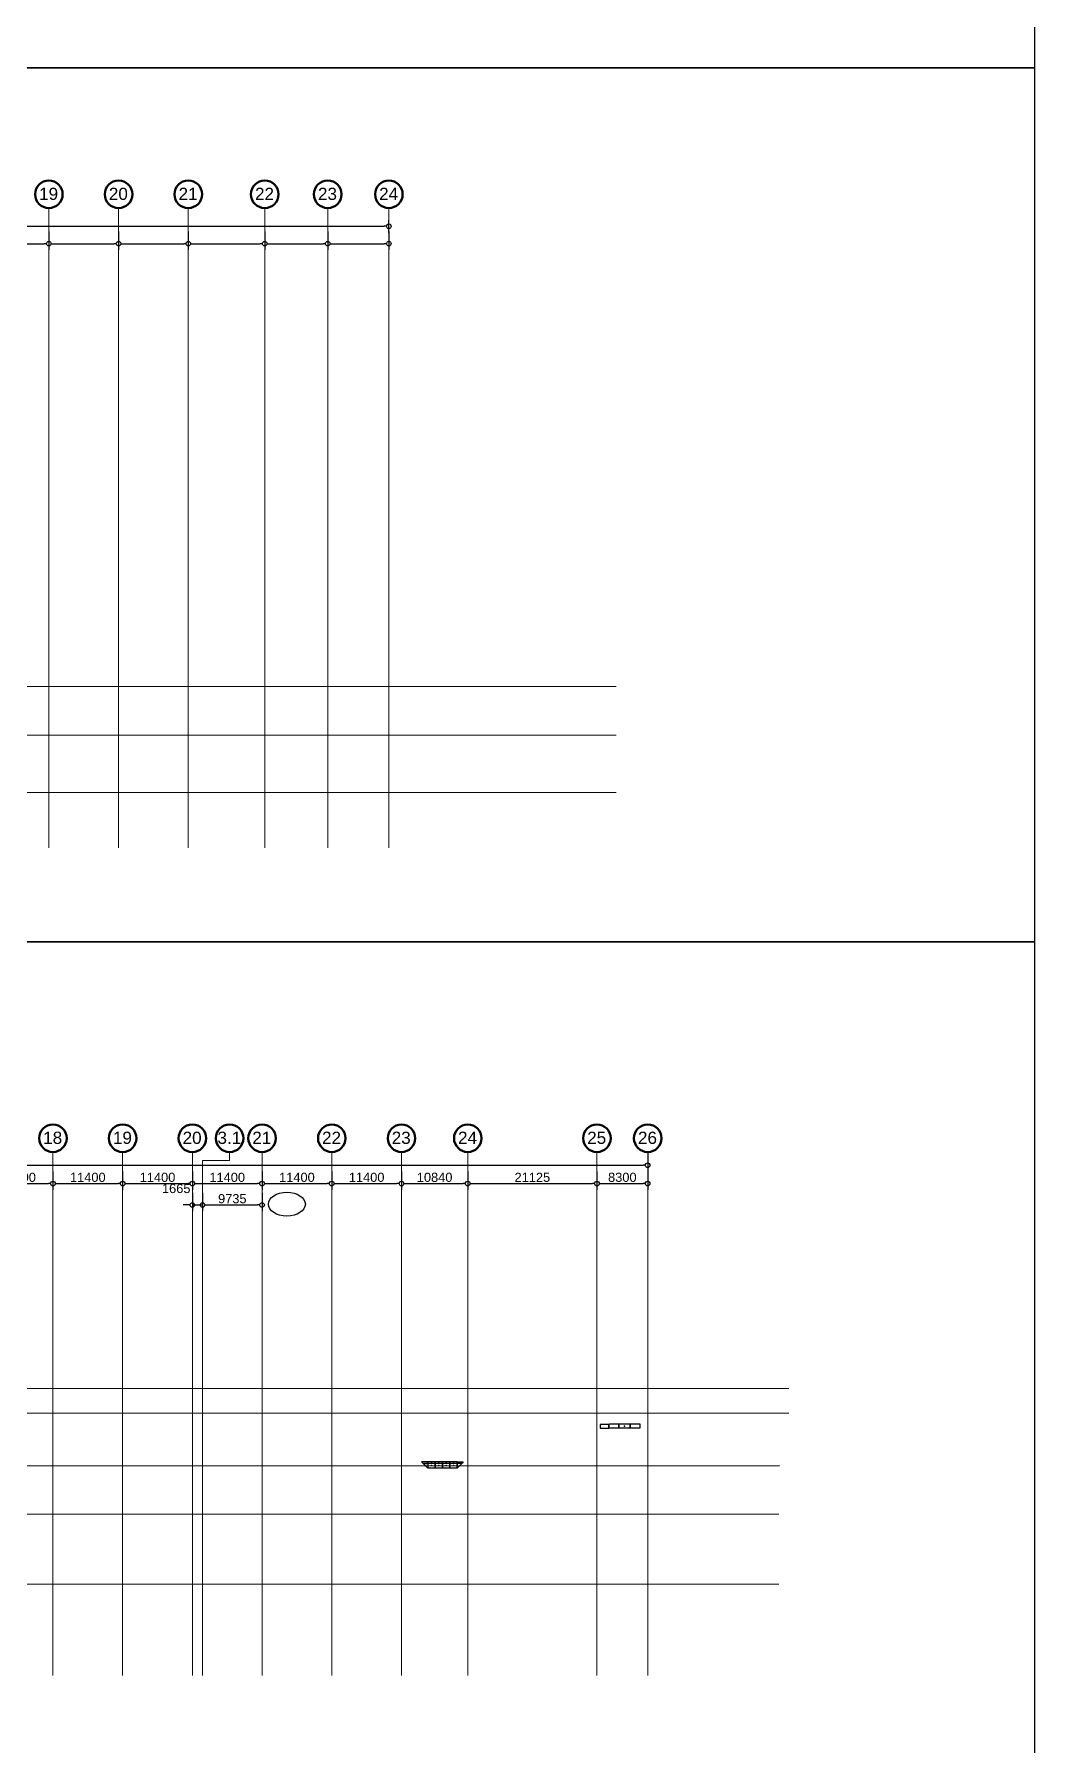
# Model space of a CAD drawing. Header units: millimetres. Extents: x -70132 to 394080, y -1879526 to 121974.
# Drawn here: x 192744 to 356364, y -867340 to -587329 of the extents above; entities that cross this region are included whole.
import ezdxf

# ---------------------------------------------------------------- set-up
doc = ezdxf.new("R2010")
doc.units = ezdxf.units.MM
doc.linetypes.add('DPA_Grid _ Level 100', pattern=[10, 5.5, -1.6, 1.3, -1.6])
doc.layers.add('009 - AHP_06_PANEL_MAIN_COLOR_1', color=3, linetype='Continuous')
doc.layers.add('009 - AHP_06_PANEL_SYMBOL_', color=251, linetype='Continuous')
for name, color, linetype, lineweight in [('A-ANNO-DIMS', 1, 'Continuous', 9), ('A-ANNO-NOTE', 3, 'Continuous', 25), ('S-GRID', 251, 'Continuous', 9), ('S-GRID-IDEN', 3, 'Continuous', 50)]:
    doc.layers.add(name, color=color, linetype=linetype, lineweight=lineweight)
doc.styles.add('Arial', font='arial.ttf', dxfattribs={"height": 1500})
doc.styles.add('Arial_1', font='arial.ttf', dxfattribs={"height": 2000})
doc.styles.add('Arial_2', font='arial.ttf', dxfattribs={"height": 3})
doc.dimstyles.new('DPA-DIM-3_0_C-C', dxfattribs={"dimscale": 304.8, "dimtxt": 1530.3891, "dimasz": 2.46063, "dimexe": 3.28084, "dimexo": 0.0625, "dimgap": 0.82021, "dimtad": 1, "dimdec": 0, "dimzin": 0, "dimdsep": 46, "dimtxsty": 'Arial_2', "dimblk1": 'DOTBLANK', "dimblk2": 'DOTBLANK', "dimsah": 1, "dimcen": 0.09, "dimdle": 3.28084, "dimadec": 8, "dimazin": 0, "dimtfac": 1, "dimtdec": 4, "dimtix": 1, "dimtmove": 0, "dimatfit": 3, "dimfxl": 6.56168, "dimfxlon": 1, "dimtvp": 1, "dimtolj": 1, "dimtzin": 0, "dimarcsym": 2})
doc.dimstyles.new('DPA-DIM-3_0_C-C_1', dxfattribs={"dimscale": 304.8, "dimtxt": 1530.3891, "dimasz": 2.46063, "dimexe": 3.28084, "dimexo": 0.0625, "dimgap": 0.82021, "dimtad": 1, "dimdec": 0, "dimzin": 0, "dimdsep": 46, "dimtxsty": 'Arial_2', "dimblk1": 'DOTBLANK', "dimblk2": 'DOTBLANK', "dimsah": 1, "dimcen": 0.09, "dimdle": 3.28084, "dimadec": 8, "dimazin": 0, "dimtfac": 1, "dimtdec": 4, "dimtix": 1, "dimtmove": 1, "dimatfit": 3, "dimfxl": 6.56168, "dimfxlon": 1, "dimtvp": 1, "dimtolj": 1, "dimtzin": 0, "dimarcsym": 2})

# ---------------------------------------------------------------- blocks, each defined once
blk = doc.blocks.new('Grid - 100 Scale-586761-LOWER PLATFORM LEVEL - REFLECTED CEILING')
at = {"layer": 'S-GRID-IDEN'}
blk.add_circle((0, 0), 4.5, dxfattribs=at)
blk = doc.blocks.new('_DotBlank')
at = {"color": 0, "linetype": 'ByBlock', "lineweight": -2}
blk.add_line((-0.5, 0), (-1, 0), dxfattribs=at)
blk.add_circle((0, 0), 0.5, dxfattribs=at)
blk = doc.blocks.new('*D1015')
at = {"layer": 'A-ANNO-DIMS', "color": 0, "lineweight": -2, "transparency": 16777216}
for p, q in [((125400, 82375), (125400, 79394)), ((136800, 82375), (136800, 79394)), ((126150, 80394), (136050, 80394))]:
    blk.add_line(p, q, dxfattribs=at)
at = {"layer": 'Defpoints', "color": 0, "transparency": 16777216}
for p in [(125400, 82394), (136800, 82394), (136800, 80394)]:
    blk.add_point(p, dxfattribs=at)
at = {"layer": 'A-ANNO-DIMS', "color": 0, "lineweight": -2, "transparency": 16777216, "xscale": 750, "yscale": 750, "zscale": 750, "rotation": 180}
blk.add_blockref('_DotBlank', (125400, 80394), dxfattribs=at)
at = {"layer": 'A-ANNO-DIMS', "color": 0, "lineweight": -2, "transparency": 16777216, "xscale": 750, "yscale": 750, "zscale": 750}
blk.add_blockref('_DotBlank', (136800, 80394), dxfattribs=at)
at = {"layer": 'A-ANNO-DIMS', "color": 0, "transparency": 16777216, "insert": (131100, 80646), "char_height": 3, "width": 6922.07, "attachment_point": 5, "style": 'Arial_2'}
blk.add_mtext('\\A1;11400', dxfattribs=at)
blk = doc.blocks.new('*D1016')
at = {"layer": 'A-ANNO-DIMS', "color": 0, "lineweight": -2, "transparency": 16777216}
for p, q in [((136800, 82375), (136800, 79394)), ((148200, 82375), (148200, 79394)), ((137550, 80394), (147450, 80394))]:
    blk.add_line(p, q, dxfattribs=at)
at = {"layer": 'Defpoints', "color": 0, "transparency": 16777216}
for p in [(136800, 82394), (148200, 82394), (148200, 80394)]:
    blk.add_point(p, dxfattribs=at)
at = {"layer": 'A-ANNO-DIMS', "color": 0, "lineweight": -2, "transparency": 16777216, "xscale": 750, "yscale": 750, "zscale": 750, "rotation": 180}
blk.add_blockref('_DotBlank', (136800, 80394), dxfattribs=at)
at = {"layer": 'A-ANNO-DIMS', "color": 0, "lineweight": -2, "transparency": 16777216, "xscale": 750, "yscale": 750, "zscale": 750}
blk.add_blockref('_DotBlank', (148200, 80394), dxfattribs=at)
at = {"layer": 'A-ANNO-DIMS', "color": 0, "transparency": 16777216, "insert": (142500, 80646), "char_height": 3, "width": 6922.07, "attachment_point": 5, "style": 'Arial_2'}
blk.add_mtext('\\A1;11400', dxfattribs=at)
blk = doc.blocks.new('*D1017')
at = {"layer": 'A-ANNO-DIMS', "color": 0, "lineweight": -2, "transparency": 16777216}
for p, q in [((148200, 82375), (148200, 79394)), ((159600, 82375), (159600, 79394)), ((148950, 80394), (158850, 80394))]:
    blk.add_line(p, q, dxfattribs=at)
at = {"layer": 'Defpoints', "color": 0, "transparency": 16777216}
for p in [(148200, 82394), (159600, 82394), (159600, 80394)]:
    blk.add_point(p, dxfattribs=at)
at = {"layer": 'A-ANNO-DIMS', "color": 0, "lineweight": -2, "transparency": 16777216, "xscale": 750, "yscale": 750, "zscale": 750, "rotation": 180}
blk.add_blockref('_DotBlank', (148200, 80394), dxfattribs=at)
at = {"layer": 'A-ANNO-DIMS', "color": 0, "lineweight": -2, "transparency": 16777216, "xscale": 750, "yscale": 750, "zscale": 750}
blk.add_blockref('_DotBlank', (159600, 80394), dxfattribs=at)
at = {"layer": 'A-ANNO-DIMS', "color": 0, "transparency": 16777216, "insert": (153900, 80646), "char_height": 3, "width": 6922.07, "attachment_point": 5, "style": 'Arial_2'}
blk.add_mtext('\\A1;11400', dxfattribs=at)
blk = doc.blocks.new('*D1018')
at = {"layer": 'A-ANNO-DIMS', "color": 0, "lineweight": -2, "transparency": 16777216}
for p, q in [((159600, 82375), (159600, 79394)), ((172100, 82375), (172100, 79394)), ((160350, 80394), (171350, 80394))]:
    blk.add_line(p, q, dxfattribs=at)
at = {"layer": 'Defpoints', "color": 0, "transparency": 16777216}
for p in [(159600, 82394), (172100, 82394), (172100, 80394)]:
    blk.add_point(p, dxfattribs=at)
at = {"layer": 'A-ANNO-DIMS', "color": 0, "lineweight": -2, "transparency": 16777216, "xscale": 750, "yscale": 750, "zscale": 750, "rotation": 180}
blk.add_blockref('_DotBlank', (159600, 80394), dxfattribs=at)
at = {"layer": 'A-ANNO-DIMS', "color": 0, "lineweight": -2, "transparency": 16777216, "xscale": 750, "yscale": 750, "zscale": 750}
blk.add_blockref('_DotBlank', (172100, 80394), dxfattribs=at)
at = {"layer": 'A-ANNO-DIMS', "color": 0, "transparency": 16777216, "insert": (165850, 80646), "char_height": 3, "width": 6922.07, "attachment_point": 5, "style": 'Arial_2'}
blk.add_mtext('\\A1;12500', dxfattribs=at)
blk = doc.blocks.new('*D1019')
at = {"layer": 'A-ANNO-DIMS', "color": 0, "lineweight": -2, "transparency": 16777216}
for p, q in [((172100, 82375), (172100, 79394)), ((182400, 82375), (182400, 79394)), ((172850, 80394), (181650, 80394))]:
    blk.add_line(p, q, dxfattribs=at)
at = {"layer": 'Defpoints', "color": 0, "transparency": 16777216}
for p in [(172100, 82394), (182400, 82394), (182400, 80394)]:
    blk.add_point(p, dxfattribs=at)
at = {"layer": 'A-ANNO-DIMS', "color": 0, "lineweight": -2, "transparency": 16777216, "xscale": 750, "yscale": 750, "zscale": 750, "rotation": 180}
blk.add_blockref('_DotBlank', (172100, 80394), dxfattribs=at)
at = {"layer": 'A-ANNO-DIMS', "color": 0, "lineweight": -2, "transparency": 16777216, "xscale": 750, "yscale": 750, "zscale": 750}
blk.add_blockref('_DotBlank', (182400, 80394), dxfattribs=at)
at = {"layer": 'A-ANNO-DIMS', "color": 0, "transparency": 16777216, "insert": (177250, 80646), "char_height": 3, "width": 6922.07, "attachment_point": 5, "style": 'Arial_2'}
blk.add_mtext('\\A1;10300', dxfattribs=at)
blk = doc.blocks.new('*D1020')
at = {"layer": 'A-ANNO-DIMS', "color": 0, "lineweight": -2, "transparency": 16777216}
for p, q in [((182400, 82375), (182400, 79394)), ((192400, 82375), (192400, 79394)), ((183150, 80394), (191650, 80394))]:
    blk.add_line(p, q, dxfattribs=at)
at = {"layer": 'Defpoints', "color": 0, "transparency": 16777216}
for p in [(182400, 82394), (192400, 82394), (192400, 80394)]:
    blk.add_point(p, dxfattribs=at)
at = {"layer": 'A-ANNO-DIMS', "color": 0, "lineweight": -2, "transparency": 16777216, "xscale": 750, "yscale": 750, "zscale": 750, "rotation": 180}
blk.add_blockref('_DotBlank', (182400, 80394), dxfattribs=at)
at = {"layer": 'A-ANNO-DIMS', "color": 0, "lineweight": -2, "transparency": 16777216, "xscale": 750, "yscale": 750, "zscale": 750}
blk.add_blockref('_DotBlank', (192400, 80394), dxfattribs=at)
at = {"layer": 'A-ANNO-DIMS', "color": 0, "transparency": 16777216, "insert": (187400, 80646), "char_height": 3, "width": 6922.07, "attachment_point": 5, "style": 'Arial_2'}
blk.add_mtext('\\A1;10000', dxfattribs=at)
blk = doc.blocks.new('*D1021')
at = {"layer": 'A-ANNO-DIMS', "color": 0, "lineweight": -2, "transparency": 16777216}
for p, q in [((-62860, 82208), (-62860, 84246)), ((192400, 82208), (192400, 84246)), ((-62110, 83246), (191650, 83246))]:
    blk.add_line(p, q, dxfattribs=at)
at = {"layer": 'Defpoints', "color": 0, "transparency": 16777216}
for p in [(-62860, 82189), (192400, 83246), (192400, 82189)]:
    blk.add_point(p, dxfattribs=at)
at = {"layer": 'A-ANNO-DIMS', "color": 0, "lineweight": -2, "transparency": 16777216, "xscale": 750, "yscale": 750, "zscale": 750, "rotation": 180}
blk.add_blockref('_DotBlank', (-62860, 83246), dxfattribs=at)
at = {"layer": 'A-ANNO-DIMS', "color": 0, "lineweight": -2, "transparency": 16777216, "xscale": 750, "yscale": 750, "zscale": 750}
blk.add_blockref('_DotBlank', (192400, 83246), dxfattribs=at)
at = {"layer": 'A-ANNO-DIMS', "color": 0, "transparency": 16777216, "insert": (64770, 83498), "char_height": 3, "width": 8306.48, "attachment_point": 5, "style": 'Arial_2'}
blk.add_mtext('\\A1;255260', dxfattribs=at)
blk = doc.blocks.new('Grid - 100 Scale-2291345-4130-01 MULTI-PURPOSE LEVEL - REFLECTED CEILING PLAN')
at = {"layer": 'S-GRID-IDEN'}
blk.add_circle((0, 0), 4.5, dxfattribs=at)
blk = doc.blocks.new('*D1025')
at = {"layer": 'A-ANNO-DIMS', "color": 0, "lineweight": -2, "transparency": 16777216}
for p, q in [((-78035, 51159), (-78035, 48178)), ((211265, 51159), (211265, 48178)), ((-77285, 49178), (210515, 49178))]:
    blk.add_line(p, q, dxfattribs=at)
at = {"layer": 'Defpoints', "color": 0, "transparency": 16777216}
for p in [(-78035, 51178), (211265, 51178), (211265, 49178)]:
    blk.add_point(p, dxfattribs=at)
at = {"layer": 'A-ANNO-DIMS', "color": 0, "lineweight": -2, "transparency": 16777216, "xscale": 750, "yscale": 750, "zscale": 750, "rotation": 180}
blk.add_blockref('_DotBlank', (-78035, 49178), dxfattribs=at)
at = {"layer": 'A-ANNO-DIMS', "color": 0, "lineweight": -2, "transparency": 16777216, "xscale": 750, "yscale": 750, "zscale": 750}
blk.add_blockref('_DotBlank', (211265, 49178), dxfattribs=at)
at = {"layer": 'A-ANNO-DIMS', "color": 0, "transparency": 16777216, "insert": (66615, 50194), "char_height": 1500, "width": 8306.48, "attachment_point": 5, "style": 'Arial_1'}
blk.add_mtext('\\A1;289300', dxfattribs=at)
blk = doc.blocks.new('*D1042')
at = {"layer": 'A-ANNO-DIMS', "color": 0, "lineweight": -2, "transparency": 16777216}
for p, q in [((102600, 48159), (102600, 45178)), ((114000, 48159), (114000, 45178)), ((103350, 46178), (113250, 46178))]:
    blk.add_line(p, q, dxfattribs=at)
at = {"layer": 'Defpoints', "color": 0, "transparency": 16777216}
for p in [(102600, 48178), (114000, 48178), (114000, 46178)]:
    blk.add_point(p, dxfattribs=at)
at = {"layer": 'A-ANNO-DIMS', "color": 0, "lineweight": -2, "transparency": 16777216, "xscale": 750, "yscale": 750, "zscale": 750, "rotation": 180}
blk.add_blockref('_DotBlank', (102600, 46178), dxfattribs=at)
at = {"layer": 'A-ANNO-DIMS', "color": 0, "lineweight": -2, "transparency": 16777216, "xscale": 750, "yscale": 750, "zscale": 750}
blk.add_blockref('_DotBlank', (114000, 46178), dxfattribs=at)
at = {"layer": 'A-ANNO-DIMS', "color": 0, "transparency": 16777216, "insert": (108300, 47194), "char_height": 1500, "width": 6922.07, "attachment_point": 5, "style": 'Arial_1'}
blk.add_mtext('\\A1;11400', dxfattribs=at)
blk = doc.blocks.new('*D1043')
at = {"layer": 'A-ANNO-DIMS', "color": 0, "lineweight": -2, "transparency": 16777216}
for p, q in [((114000, 48159), (114000, 45178)), ((125400, 48159), (125400, 45178)), ((114750, 46178), (124650, 46178))]:
    blk.add_line(p, q, dxfattribs=at)
at = {"layer": 'Defpoints', "color": 0, "transparency": 16777216}
for p in [(114000, 48178), (125400, 48178), (125400, 46178)]:
    blk.add_point(p, dxfattribs=at)
at = {"layer": 'A-ANNO-DIMS', "color": 0, "lineweight": -2, "transparency": 16777216, "xscale": 750, "yscale": 750, "zscale": 750, "rotation": 180}
blk.add_blockref('_DotBlank', (114000, 46178), dxfattribs=at)
at = {"layer": 'A-ANNO-DIMS', "color": 0, "lineweight": -2, "transparency": 16777216, "xscale": 750, "yscale": 750, "zscale": 750}
blk.add_blockref('_DotBlank', (125400, 46178), dxfattribs=at)
at = {"layer": 'A-ANNO-DIMS', "color": 0, "transparency": 16777216, "insert": (119700, 47194), "char_height": 1500, "width": 6922.07, "attachment_point": 5, "style": 'Arial_1'}
blk.add_mtext('\\A1;11400', dxfattribs=at)
blk = doc.blocks.new('*D1044')
at = {"layer": 'A-ANNO-DIMS', "color": 0, "lineweight": -2, "transparency": 16777216}
for p, q in [((125400, 48159), (125400, 45178)), ((136800, 48159), (136800, 45178)), ((126150, 46178), (136050, 46178))]:
    blk.add_line(p, q, dxfattribs=at)
at = {"layer": 'Defpoints', "color": 0, "transparency": 16777216}
for p in [(125400, 48178), (136800, 48178), (136800, 46178)]:
    blk.add_point(p, dxfattribs=at)
at = {"layer": 'A-ANNO-DIMS', "color": 0, "lineweight": -2, "transparency": 16777216, "xscale": 750, "yscale": 750, "zscale": 750, "rotation": 180}
blk.add_blockref('_DotBlank', (125400, 46178), dxfattribs=at)
at = {"layer": 'A-ANNO-DIMS', "color": 0, "lineweight": -2, "transparency": 16777216, "xscale": 750, "yscale": 750, "zscale": 750}
blk.add_blockref('_DotBlank', (136800, 46178), dxfattribs=at)
at = {"layer": 'A-ANNO-DIMS', "color": 0, "transparency": 16777216, "insert": (131100, 47194), "char_height": 1500, "width": 6922.07, "attachment_point": 5, "style": 'Arial_1'}
blk.add_mtext('\\A1;11400', dxfattribs=at)
blk = doc.blocks.new('*D1045')
at = {"layer": 'A-ANNO-DIMS', "color": 0, "lineweight": -2, "transparency": 16777216}
for p, q in [((136800, 48159), (136800, 45178)), ((148200, 48159), (148200, 45178)), ((137550, 46178), (147450, 46178))]:
    blk.add_line(p, q, dxfattribs=at)
at = {"layer": 'Defpoints', "color": 0, "transparency": 16777216}
for p in [(136800, 48178), (148200, 48178), (148200, 46178)]:
    blk.add_point(p, dxfattribs=at)
at = {"layer": 'A-ANNO-DIMS', "color": 0, "lineweight": -2, "transparency": 16777216, "xscale": 750, "yscale": 750, "zscale": 750, "rotation": 180}
blk.add_blockref('_DotBlank', (136800, 46178), dxfattribs=at)
at = {"layer": 'A-ANNO-DIMS', "color": 0, "lineweight": -2, "transparency": 16777216, "xscale": 750, "yscale": 750, "zscale": 750}
blk.add_blockref('_DotBlank', (148200, 46178), dxfattribs=at)
at = {"layer": 'A-ANNO-DIMS', "color": 0, "transparency": 16777216, "insert": (142500, 47194), "char_height": 1500, "width": 6922.07, "attachment_point": 5, "style": 'Arial_1'}
blk.add_mtext('\\A1;11400', dxfattribs=at)
blk = doc.blocks.new('*D1046')
at = {"layer": 'A-ANNO-DIMS', "color": 0, "lineweight": -2, "transparency": 16777216}
for p, q in [((148200, 48159), (148200, 45178)), ((159600, 48159), (159600, 45178)), ((148950, 46178), (158850, 46178))]:
    blk.add_line(p, q, dxfattribs=at)
at = {"layer": 'Defpoints', "color": 0, "transparency": 16777216}
for p in [(148200, 48178), (159600, 48178), (159600, 46178)]:
    blk.add_point(p, dxfattribs=at)
at = {"layer": 'A-ANNO-DIMS', "color": 0, "lineweight": -2, "transparency": 16777216, "xscale": 750, "yscale": 750, "zscale": 750, "rotation": 180}
blk.add_blockref('_DotBlank', (148200, 46178), dxfattribs=at)
at = {"layer": 'A-ANNO-DIMS', "color": 0, "lineweight": -2, "transparency": 16777216, "xscale": 750, "yscale": 750, "zscale": 750}
blk.add_blockref('_DotBlank', (159600, 46178), dxfattribs=at)
at = {"layer": 'A-ANNO-DIMS', "color": 0, "transparency": 16777216, "insert": (153900, 47194), "char_height": 1500, "width": 6922.07, "attachment_point": 5, "style": 'Arial_1'}
blk.add_mtext('\\A1;11400', dxfattribs=at)
blk = doc.blocks.new('*D1047')
at = {"layer": 'A-ANNO-DIMS', "color": 0, "lineweight": -2, "transparency": 16777216}
for p, q in [((159600, 48159), (159600, 45178)), ((171000, 48159), (171000, 45178)), ((160350, 46178), (170250, 46178))]:
    blk.add_line(p, q, dxfattribs=at)
at = {"layer": 'Defpoints', "color": 0, "transparency": 16777216}
for p in [(159600, 48178), (171000, 48178), (171000, 46178)]:
    blk.add_point(p, dxfattribs=at)
at = {"layer": 'A-ANNO-DIMS', "color": 0, "lineweight": -2, "transparency": 16777216, "xscale": 750, "yscale": 750, "zscale": 750, "rotation": 180}
blk.add_blockref('_DotBlank', (159600, 46178), dxfattribs=at)
at = {"layer": 'A-ANNO-DIMS', "color": 0, "lineweight": -2, "transparency": 16777216, "xscale": 750, "yscale": 750, "zscale": 750}
blk.add_blockref('_DotBlank', (171000, 46178), dxfattribs=at)
at = {"layer": 'A-ANNO-DIMS', "color": 0, "transparency": 16777216, "insert": (165300, 47194), "char_height": 1500, "width": 6922.07, "attachment_point": 5, "style": 'Arial_1'}
blk.add_mtext('\\A1;11400', dxfattribs=at)
blk = doc.blocks.new('*D1048')
at = {"layer": 'A-ANNO-DIMS', "color": 0, "lineweight": -2, "transparency": 16777216}
for p, q in [((171000, 48159), (171000, 45178)), ((181840, 48159), (181840, 45178)), ((171750, 46178), (181090, 46178))]:
    blk.add_line(p, q, dxfattribs=at)
at = {"layer": 'Defpoints', "color": 0, "transparency": 16777216}
for p in [(171000, 48178), (181840, 48178), (181840, 46178)]:
    blk.add_point(p, dxfattribs=at)
at = {"layer": 'A-ANNO-DIMS', "color": 0, "lineweight": -2, "transparency": 16777216, "xscale": 750, "yscale": 750, "zscale": 750, "rotation": 180}
blk.add_blockref('_DotBlank', (171000, 46178), dxfattribs=at)
at = {"layer": 'A-ANNO-DIMS', "color": 0, "lineweight": -2, "transparency": 16777216, "xscale": 750, "yscale": 750, "zscale": 750}
blk.add_blockref('_DotBlank', (181840, 46178), dxfattribs=at)
at = {"layer": 'A-ANNO-DIMS', "color": 0, "transparency": 16777216, "insert": (176420, 47194), "char_height": 1500, "width": 6922.07, "attachment_point": 5, "style": 'Arial_1'}
blk.add_mtext('\\A1;10840', dxfattribs=at)
blk = doc.blocks.new('*D1049')
at = {"layer": 'A-ANNO-DIMS', "color": 0, "lineweight": -2, "transparency": 16777216}
for p, q in [((181840, 48159), (181840, 45178)), ((202965, 48159), (202965, 45178)), ((182590, 46178), (202215, 46178))]:
    blk.add_line(p, q, dxfattribs=at)
at = {"layer": 'Defpoints', "color": 0, "transparency": 16777216}
for p in [(181840, 48178), (202965, 48178), (202965, 46178)]:
    blk.add_point(p, dxfattribs=at)
at = {"layer": 'A-ANNO-DIMS', "color": 0, "lineweight": -2, "transparency": 16777216, "xscale": 750, "yscale": 750, "zscale": 750, "rotation": 180}
blk.add_blockref('_DotBlank', (181840, 46178), dxfattribs=at)
at = {"layer": 'A-ANNO-DIMS', "color": 0, "lineweight": -2, "transparency": 16777216, "xscale": 750, "yscale": 750, "zscale": 750}
blk.add_blockref('_DotBlank', (202965, 46178), dxfattribs=at)
at = {"layer": 'A-ANNO-DIMS', "color": 0, "transparency": 16777216, "insert": (192403, 47194), "char_height": 1500, "width": 6922.07, "attachment_point": 5, "style": 'Arial_1'}
blk.add_mtext('\\A1;21125', dxfattribs=at)
blk = doc.blocks.new('*D1050')
at = {"layer": 'A-ANNO-DIMS', "color": 0, "lineweight": -2, "transparency": 16777216}
for p, q in [((202965, 48159), (202965, 45178)), ((211265, 48159), (211265, 45178)), ((203715, 46178), (210515, 46178))]:
    blk.add_line(p, q, dxfattribs=at)
at = {"layer": 'Defpoints', "color": 0, "transparency": 16777216}
for p in [(202965, 48178), (211265, 48178), (211265, 46178)]:
    blk.add_point(p, dxfattribs=at)
at = {"layer": 'A-ANNO-DIMS', "color": 0, "lineweight": -2, "transparency": 16777216, "xscale": 750, "yscale": 750, "zscale": 750, "rotation": 180}
blk.add_blockref('_DotBlank', (202965, 46178), dxfattribs=at)
at = {"layer": 'A-ANNO-DIMS', "color": 0, "lineweight": -2, "transparency": 16777216, "xscale": 750, "yscale": 750, "zscale": 750}
blk.add_blockref('_DotBlank', (211265, 46178), dxfattribs=at)
at = {"layer": 'A-ANNO-DIMS', "color": 0, "transparency": 16777216, "insert": (207115, 47194), "char_height": 1500, "width": 5537.65, "attachment_point": 5, "style": 'Arial_1'}
blk.add_mtext('\\A1;8300', dxfattribs=at)
blk = doc.blocks.new('*D1060')
at = {"layer": 'A-ANNO-DIMS', "color": 0, "lineweight": -2, "transparency": 16777216}
for p, q in [((136050, 42678), (135300, 42678)), ((136800, 44659), (136800, 41678)), ((136800, 42678), (138465, 42678)), ((138465, 44659), (138465, 41678)), ((139215, 42678), (139965, 42678))]:
    blk.add_line(p, q, dxfattribs=at)
at = {"layer": 'Defpoints', "color": 0, "transparency": 16777216}
for p in [(136800, 44678), (138465, 44678), (138465, 42678)]:
    blk.add_point(p, dxfattribs=at)
at = {"layer": 'A-ANNO-DIMS', "color": 0, "lineweight": -2, "transparency": 16777216, "xscale": 750, "yscale": 750, "zscale": 750}
blk.add_blockref('_DotBlank', (136800, 42678), dxfattribs=at)
at = {"layer": 'A-ANNO-DIMS', "color": 0, "lineweight": -2, "transparency": 16777216, "xscale": 750, "yscale": 750, "zscale": 750, "rotation": 180}
blk.add_blockref('_DotBlank', (138465, 42678), dxfattribs=at)
at = {"layer": 'A-ANNO-DIMS', "color": 0, "transparency": 16777216, "insert": (131830, 46125), "char_height": 1500, "width": 5537.65, "attachment_point": 1, "line_spacing_factor": 0.941778, "style": 'Arial_1'}
blk.add_mtext('\\A1;1665', dxfattribs=at)
blk = doc.blocks.new('*D1061')
at = {"layer": 'A-ANNO-DIMS', "color": 0, "lineweight": -2, "transparency": 16777216}
for p, q in [((138465, 44659), (138465, 41678)), ((139215, 42678), (147450, 42678)), ((148200, 44659), (148200, 41678))]:
    blk.add_line(p, q, dxfattribs=at)
at = {"layer": 'Defpoints', "color": 0, "transparency": 16777216}
for p in [(138465, 44678), (148200, 44678), (148200, 42678)]:
    blk.add_point(p, dxfattribs=at)
at = {"layer": 'A-ANNO-DIMS', "color": 0, "lineweight": -2, "transparency": 16777216, "xscale": 750, "yscale": 750, "zscale": 750, "rotation": 180}
blk.add_blockref('_DotBlank', (138465, 42678), dxfattribs=at)
at = {"layer": 'A-ANNO-DIMS', "color": 0, "lineweight": -2, "transparency": 16777216, "xscale": 750, "yscale": 750, "zscale": 750}
blk.add_blockref('_DotBlank', (148200, 42678), dxfattribs=at)
at = {"layer": 'A-ANNO-DIMS', "color": 0, "transparency": 16777216, "insert": (143333, 43694), "char_height": 1500, "width": 5537.65, "attachment_point": 5, "style": 'Arial_1'}
blk.add_mtext('\\A1;9735', dxfattribs=at)
blk = doc.blocks.new('Ceiling Tags - Ceiling Tags-9510765-4130-01 MULTI-PURPOSE LEVEL - REFLECTED CEILING PLAN')
at = {"layer": 'A-ANNO-NOTE'}
blk.add_ellipse((0, 0), major_axis=(6.05, 0), ratio=0.646436, dxfattribs=at)
blk = doc.blocks.new('*U1071')
at = {"layer": '009 - AHP_06_PANEL_MAIN_COLOR_1'}
blk.add_lwpolyline([(1590, 0), (1590, 640), (80, 640), (80, 589), (0, 589), (0, 0), (1590, 0), (1590, 0), (1590, 0), (1590, 0), (1590, 0), (1590, 0)], close=True, dxfattribs=at)
blk = doc.blocks.new('*U1079')
at = {"layer": '009 - AHP_06_PANEL_MAIN_COLOR_1'}
blk.add_lwpolyline([(0, -320), (1590, -320), (1590, 320), (0, 320)], close=True, dxfattribs=at)
at = {"layer": '009 - AHP_06_PANEL_SYMBOL_'}
blk.add_point((0, 0), dxfattribs=at)
blk = doc.blocks.new('*U1080')
at = {"layer": '009 - AHP_06_PANEL_MAIN_COLOR_1'}
blk.add_lwpolyline([(0, -295), (1460, -295), (1460, 295), (0, 295)], close=True, dxfattribs=at)
at = {"layer": '009 - AHP_06_PANEL_SYMBOL_'}
blk.add_point((0, 0), dxfattribs=at)
blk = doc.blocks.new('*U1085')
blk.add_point((0, 0))
at = {"layer": '009 - AHP_06_PANEL_MAIN_COLOR_1'}
blk.add_lwpolyline([(-950, -320), (950, -320), (950, 320), (-950, 320)], close=True, dxfattribs=at)
blk = doc.blocks.new('*U1088')
at = {"layer": '009 - AHP_06_PANEL_MAIN_COLOR_1'}
blk.add_lwpolyline([(200, -200), (200, -200), (200, -200), (1013, -200), (1013, 0), (0, 0), (200, -200), (200, -200), (200, -200), (200, -200), (200, -200), (200, -200)], close=True, dxfattribs=at)
blk = doc.blocks.new('*U1089')
blk.add_point((0, 0))
at = {"layer": '009 - AHP_06_PANEL_MAIN_COLOR_1'}
blk.add_lwpolyline([(-360, -600), (360, -600), (360, 600), (-360, 600)], close=True, dxfattribs=at)
blk = doc.blocks.new('*U1090')
blk.add_point((0, 0))
at = {"layer": '009 - AHP_06_PANEL_MAIN_COLOR_1'}
blk.add_lwpolyline([(-360, -600), (360, -600), (360, 600), (-360, 600)], close=True, dxfattribs=at)
blk = doc.blocks.new('*U1091')
blk.add_point((0, 0))
at = {"layer": '009 - AHP_06_PANEL_MAIN_COLOR_1'}
blk.add_lwpolyline([(-100, -600), (100, -600), (100, 600), (-100, 600)], close=True, dxfattribs=at)
blk = doc.blocks.new('*U1092')
blk.add_point((0, 0))
at = {"layer": '009 - AHP_06_PANEL_MAIN_COLOR_1'}
blk.add_lwpolyline([(-100, -600), (100, -600), (100, 600), (-100, 600)], close=True, dxfattribs=at)
blk = doc.blocks.new('*U1093')
at = {"layer": '009 - AHP_06_PANEL_MAIN_COLOR_1'}
blk.add_lwpolyline([(1012, 0), (1012, 0), (1012, 0), (812, -200), (0, -200), (0, 0), (1012, 0), (1012, 0), (1012, 0), (1012, 0), (1012, 0), (1012, 0)], close=True, dxfattribs=at)
blk = doc.blocks.new('*U1094')
at = {"layer": '009 - AHP_06_PANEL_MAIN_COLOR_1'}
blk.add_lwpolyline([(42, 0), (42, 0), (42, 0), (762, 720), (0, 720), (0, 0), (42, 0), (42, 0), (42, 0), (42, 0), (42, 0), (42, 0)], close=True, dxfattribs=at)
blk = doc.blocks.new('*U1095')
at = {"layer": '009 - AHP_06_PANEL_MAIN_COLOR_1'}
blk.add_lwpolyline([(763, 0), (763, 0), (763, 0), (763, -720), (720, -720), (0, 0), (763, 0), (763, 0), (763, 0), (763, 0), (763, 0), (763, 0)], close=True, dxfattribs=at)
blk = doc.blocks.new('W-1-PP19-AR-4130-01-A_20260405-002855_C06_OVL')
blk.add_line((229325, 6191), (229325, 6831))
for name, p, rotation in [('*U1080', (227735, 6485), 180), ('*U1092', (198699, 550), 90), ('*U1090', (198699, 40), 90), ('*U1091', (199899, 550), 90), ('*U1089', (199899, 40), 90), ('*U1091', (201099, 550), 90), ('*U1089', (201099, 40), 90), ('*U1091', (202299, 550), 90), ('*U1089', (202299, 40), 90)]:
    blk.add_blockref(name, p, dxfattribs=dict(rotation=rotation))
for name, p in [('*U1071', (227735, 6191)), ('*U1085', (230275, 6511)), ('*U1079', (231225, 6511)), ('*U1088', (197086, 650)), ('*U1095', (197336, 400)), ('*U1093', (202899, 650)), ('*U1094', (202899, -320))]:
    blk.add_blockref(name, p)
blk = doc.blocks.new('A$C6339ba5a')
at = {"layer": 'S-GRID', "linetype": 'DPA_Grid _ Level 100'}
for p, q in [((136800, -18460.1), (136800, 86222.4)), ((148200, -18460.1), (148200, 86222.4)), ((159600, -18460.1), (159600, 86222.4)), ((172100, -18460.1), (172100, 86222.4)), ((182400, -18460.1), (182400, 86222.4)), ((192400, -18460.1), (192400, 86222.4)), ((229552.4, 7930), (-93511.4, 7930)), ((229552.4, 0), (-93511.4, 0)), ((229552.4, -9385), (-93511.4, -9385))]:
    blk.add_line(p, q, dxfattribs=at)
at = {"layer": 'S-GRID-IDEN', "xscale": 499.9999999999995, "yscale": 499.9999999999995, "zscale": 499.9999999999995}
for p in [(136800, 88472.4), (148200, 88472.4), (159600, 88472.4), (172100, 88472.4), (182400, 88472.4), (192400, 88472.4)]:
    blk.add_blockref('Grid - 100 Scale-586761-LOWER PLATFORM LEVEL - REFLECTED CEILING', p, dxfattribs=at)
at = {"layer": 'S-GRID-IDEN', "lineweight": 9, "char_height": 2000, "width": 3767.931, "attachment_point": 1, "style": 'Arial'}
for s, insert in [('19', (135206, 89551.9)), ('20', (146606, 89551.9)), ('21', (158006, 89551.9)), ('22', (170506, 89551.9)), ('23', (180806, 89551.9)), ('24', (190806, 89551.9))]:
    blk.add_mtext(s, dxfattribs=dict(at, insert=insert))
at = {"layer": 'A-ANNO-DIMS'}
for base, p1, p2, override, picture, middle in [((192400, 83246.3), (-62860, 82188.7), (192400, 82188.7), {"dimpost": '<>', "dimfxl": 255260}, '*D1021', (64770, 83497.8)), ((136800, 80394.1), (125400, 82394.1), (136800, 82394.1), {"dimpost": '<>', "dimfxl": 11400}, '*D1015', (131100, 80645.6)), ((148200, 80394.1), (136800, 82394.1), (148200, 82394.1), {"dimpost": '<>', "dimfxl": 11400}, '*D1016', (142500, 80645.6)), ((159600, 80394.1), (148200, 82394.1), (159600, 82394.1), {"dimpost": '<>', "dimfxl": 11400}, '*D1017', (153900, 80645.6)), ((172100, 80394.1), (159600, 82394.1), (172100, 82394.1), {"dimpost": '<>', "dimfxl": 12500}, '*D1018', (165850, 80645.6)), ((182400, 80394.1), (172100, 82394.1), (182400, 82394.1), {"dimpost": '<>', "dimfxl": 10300}, '*D1019', (177250, 80645.6)), ((192400, 80394.1), (182400, 82394.1), (192400, 82394.1), {"dimpost": '<>', "dimfxl": 10000}, '*D1020', (187400, 80645.6))]:
    dim = blk.add_linear_dim(base=base, p1=p1, p2=p2, dimstyle='DPA-DIM-3_0_C-C', override=override, dxfattribs=at)
    dim.commit()
    dim.dimension.update_dxf_attribs({"geometry": picture, "text_midpoint": middle})
blk = doc.blocks.new('W-1-PP19-AR-4130-01-A_20251223-114435_EX_GRID_B8')
at = {"layer": 'S-GRID', "linetype": 'DPA_Grid _ Level 100'}
for p, q in [((114000, -34321.3), (114000, 51340.2)), ((125400, -34321.3), (125400, 51340.2)), ((136800, -34321.3), (136800, 51340.2)), ((148200, -34321.3), (148200, 51340.2)), ((159600, -34321.3), (159600, 51340.2)), ((171000, -34321.3), (171000, 51340.2)), ((181840, -34321.3), (181840, 51340.2)), ((202965, -34321.3), (202965, 51340.2)), ((211265, -34321.3), (211265, 51340.2)), ((138465, -34321.3), (138465, 49952.8)), ((234361.3, 12673), (-118802, 12673)), ((234361.3, 8615), (-121977, 8615)), ((232895.8, 0), (-121977, 0)), ((232733.8, -7900), (-121977, -7900)), ((232733.8, -19375), (-121977, -19375))]:
    blk.add_line(p, q, dxfattribs=at)
at = {"layer": 'S-GRID'}
for p, q in [((142897.9, 49952.8), (142897.9, 51340.2)), ((138465, 49952.8), (142897.9, 49952.8))]:
    blk.add_line(p, q, dxfattribs=at)
at = {"layer": 'A-ANNO-NOTE', "xscale": 500, "yscale": 500, "zscale": 500}
blk.add_blockref('Ceiling Tags - Ceiling Tags-9510765-4130-01 MULTI-PURPOSE LEVEL - REFLECTED CEILING PLAN', (152253.7, 42810.6), dxfattribs=at)
at = {"layer": 'S-GRID-IDEN', "xscale": 499.9999999999995, "yscale": 499.9999999999995, "zscale": 499.9999999999995}
for p in [(114000, 53590.2), (125400, 53590.2), (136800, 53590.2), (142897.9, 53590.2), (148200, 53590.2), (159600, 53590.2), (171000, 53590.2), (181840, 53590.2), (202965, 53590.2), (211265, 53590.2)]:
    blk.add_blockref('Grid - 100 Scale-2291345-4130-01 MULTI-PURPOSE LEVEL - REFLECTED CEILING PLAN', p, dxfattribs=at)
at = {"layer": 'S-GRID-IDEN', "lineweight": 9, "char_height": 2000, "attachment_point": 1, "style": 'Arial'}
for s, insert, width in [('18', (112406, 54669.7), 3767.931), ('19', (123806, 54669.7), 3767.931), ('20', (135206, 54669.7), 3767.931), ('3.1', (140909, 54669.7), 4729.956), ('21', (146606, 54669.7), 3767.931), ('22', (158006, 54669.7), 3767.931), ('23', (169406, 54669.7), 3767.931), ('24', (180246, 54669.7), 3767.931), ('25', (201371, 54669.7), 3767.931), ('26', (209671, 54669.7), 3767.931)]:
    blk.add_mtext(s, dxfattribs=dict(at, insert=insert, width=width))
at = {"layer": 'A-ANNO-DIMS', "color": 1}
for base, p1, p2, override, picture, middle in [((211265, 49178), (-78035, 51178), (211265, 51178), {"dimpost": '<>', "dimfxl": 289300}, '*D1025', (66615, 50194.4)), ((114000, 46178), (102600, 48178), (114000, 48178), {"dimpost": '<>', "dimfxl": 11400}, '*D1042', (108300, 47193.9)), ((125400, 46178), (114000, 48178), (125400, 48178), {"dimpost": '<>', "dimfxl": 11400}, '*D1043', (119700, 47193.9)), ((136800, 46178), (125400, 48178), (136800, 48178), {"dimpost": '<>', "dimfxl": 11400}, '*D1044', (131100, 47193.9)), ((148200, 46178), (136800, 48178), (148200, 48178), {"dimpost": '<>', "dimfxl": 11400}, '*D1045', (142500, 47193.9)), ((159600, 46178), (148200, 48178), (159600, 48178), {"dimpost": '<>', "dimfxl": 11400}, '*D1046', (153900, 47193.9)), ((171000, 46178), (159600, 48178), (171000, 48178), {"dimpost": '<>', "dimfxl": 11400}, '*D1047', (165300, 47193.9)), ((181840, 46178), (171000, 48178), (181840, 48178), {"dimpost": '<>', "dimfxl": 10840}, '*D1048', (176420, 47193.9)), ((202965, 46178), (181840, 48178), (202965, 48178), {"dimpost": '<>', "dimfxl": 21125}, '*D1049', (192402.5, 47193.9)), ((211265, 46178), (202965, 48178), (211265, 48178), {"dimpost": '<>', "dimfxl": 8300}, '*D1050', (207115, 47194.4)), ((148200, 42678), (138465, 44678), (148200, 44678), {"dimpost": '<>', "dimfxl": 9735}, '*D1061', (143332.5, 43694.4))]:
    dim = blk.add_linear_dim(base=base, p1=p1, p2=p2, dimstyle='DPA-DIM-3_0_C-C', override=override, dxfattribs=at)
    dim.commit()
    dim.dimension.update_dxf_attribs({"geometry": picture, "text_midpoint": middle})
dim = blk.add_linear_dim(base=(138465, 42678), p1=(136800, 44678), p2=(138465, 44678), dimstyle='DPA-DIM-3_0_C-C_1', override={"dimpost": '<>', "dimfxl": 1665}, dxfattribs=at)
dim.commit()
dim.dimension.update_dxf_attribs({"geometry": '*D1060', "text_midpoint": (134598.5, 43875.4), "dimtype": 128})
blk = doc.blocks.new('A$Ce79c5009')
at = {"rotation": 90.00000000000001}
for name, p in [('W-1-PP19-AR-4130-01-A_20251223-114435_EX_GRID_B8', (0, 0)), ('W-1-PP19-AR-4130-01-A_20260405-002855_C06_OVL', (0, -22800))]:
    blk.add_blockref(name, p, dxfattribs=at)

msp = doc.modelspace()

# ---------------------------------------------------------------- linework, layer by layer
at = {"color": 2}
for points in [[(-66720.1, -592847.4), (356364.1, -592847.4), (356364.1, -449883.1), (-66720.1, -449883.1)], [(-66720.1, -735811.6), (356364.1, -735811.6), (356364.1, -592847.4), (-66720.1, -592847.4)]]:
    msp.add_lwpolyline(points, close=True, dxfattribs=at)
msp.add_lwpolyline([(-66720.1, -878775.9), (356364.1, -878775.9), (356364.1, -735811.6), (-66720.1, -735811.6)], close=True)

# ---------------------------------------------------------------- block references
msp.add_blockref('A$C6339ba5a', (58337.8, -701992.6))
at = {"rotation": 270}
msp.add_blockref('A$Ce79c5009', (81800.7, -821542.4), dxfattribs=at)

doc.saveas('drawing.dxf')
